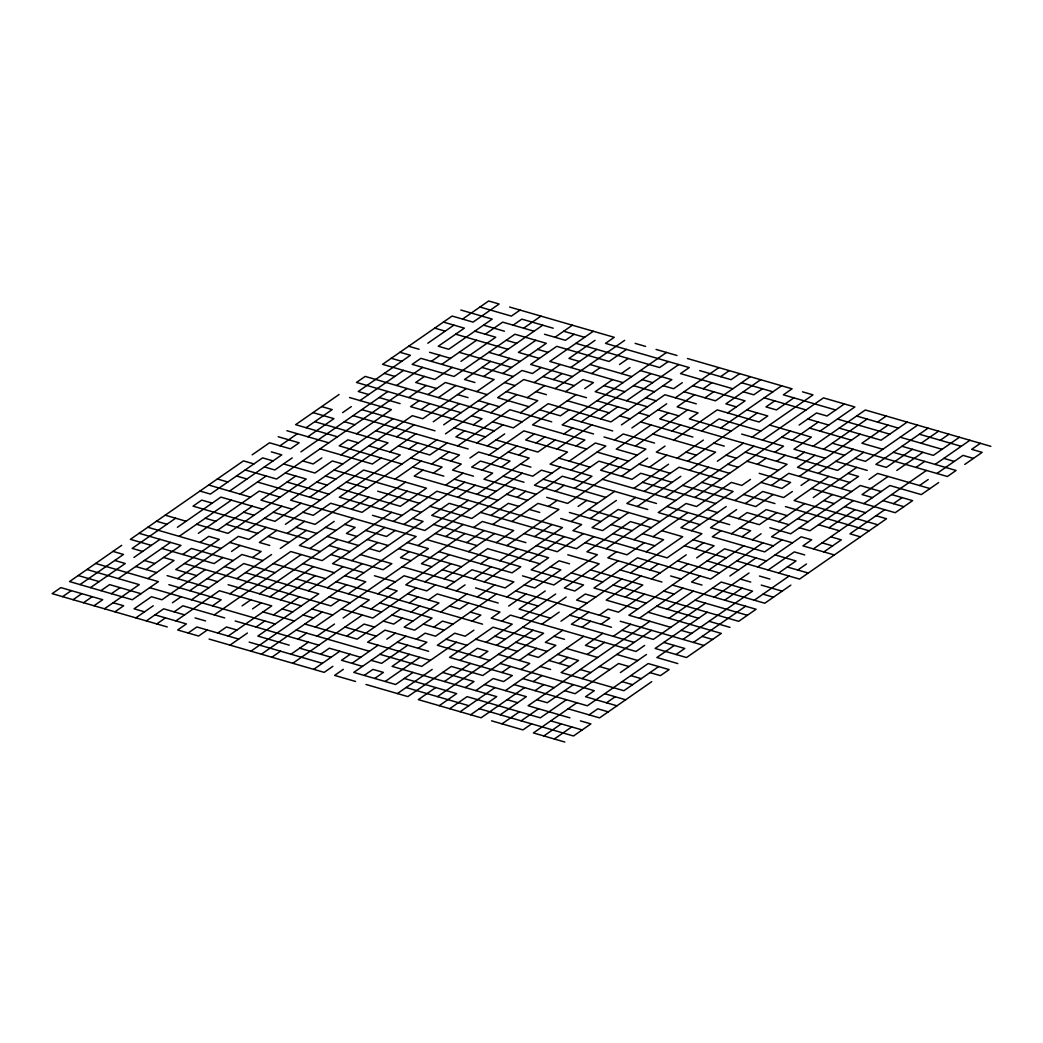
<?xml version="1.0" encoding="UTF-8"?>
<svg xmlns="http://www.w3.org/2000/svg" width="1043" height="1043" viewBox="0 0 1043 1043"><rect width="100%" height="100%" fill="white"/><g stroke="black" fill="none" stroke-linecap="round" stroke-linejoin="round"><path stroke-width="1.5" d="M121.705 545.359L69.542 581.564L132.318 599.738L158.393 581.642L95.63 563.468M252.145 454.852L269.524 442.78L290.449 448.842L299.145 442.806L278.22 436.743M339.092 394.502L295.612 424.684L337.463 436.795M62.606 596.661L71.302 590.638M79.998 584.601L123.478 554.433L113.022 551.395M175.654 518.215L132.174 548.396L142.63 551.421M279.993 445.804L297.385 433.745M306.081 427.708L332.169 409.599L321.7 406.574M427.813 343.225L453.901 325.116M462.597 319.093L488.672 300.984L499.141 304.008L473.053 322.118L452.127 316.055L382.572 364.333L434.879 379.469L452.271 367.41M73.075 599.699L81.771 593.663M90.467 587.626L125.251 563.494L114.782 560.456M133.934 557.457L160.022 539.348M177.414 527.289L220.894 497.107L262.745 509.219M229.59 491.07L281.753 454.865L271.297 451.841M307.841 436.769L333.929 418.66L313.004 412.611M342.625 412.624L351.322 406.601M360.018 400.564L403.498 370.395M83.531 602.724L92.227 596.687M100.923 590.651L109.619 584.615L141.014 593.702M118.315 578.591L170.491 542.373M179.187 536.35L231.35 500.145M240.046 494.108L266.134 475.999M292.223 457.903L274.831 469.963L264.374 466.938M300.919 451.867L387.866 391.516M396.562 385.493L422.65 367.384M431.346 361.347L440.042 355.311M94 605.748L102.696 599.712L60.846 587.6L52.15 593.636L167.232 626.947M111.392 593.689L120.088 587.652M146.163 569.543L180.947 545.411L139.097 533.299M198.339 533.338L259.212 491.097L280.137 497.159M407.031 388.517L276.591 479.024L245.209 469.95M424.41 376.445L415.714 382.481L436.639 388.531M441.802 364.372L476.586 340.24M485.282 334.203L502.674 322.131L534.055 331.218M520.066 310.071L511.37 316.107L479.976 307.02M104.456 608.773L139.24 584.641L86.934 569.504M147.937 578.604L174.025 560.508L163.555 557.47M182.721 554.472L191.417 548.435L233.254 560.547M200.113 542.399L208.796 536.363L219.265 539.4L175.785 569.569L196.71 575.619M217.492 530.326L252.276 506.194M295.756 476.025L260.972 500.158L292.353 509.245M321.844 457.916L313.148 463.952L302.679 460.928M356.615 433.784L391.399 409.651L349.548 397.539M408.791 397.579L426.183 385.506M460.967 361.373L495.738 337.228L474.826 331.179M513.13 325.168L521.826 319.132L553.22 328.219M114.926 611.811L123.622 605.774L113.152 602.75M340.996 454.917L393.172 418.712M419.26 400.603L410.564 406.64L494.252 430.863M427.943 394.567L445.335 382.507L487.185 394.619M523.599 328.193L540.991 316.12M177.558 578.63L238.417 536.389L248.886 539.414L266.278 527.354M247.113 530.352L281.897 506.22M421.02 409.664L429.716 403.628M438.412 397.605L455.804 385.532M490.588 361.399L464.5 379.496L474.956 382.52M499.271 355.363L542.751 325.181M135.851 617.86L153.23 605.8M205.406 569.582L161.926 599.764L151.47 596.726L134.078 608.799L144.547 611.824M222.798 557.523L214.102 563.559L161.795 548.409M231.494 551.486L240.19 545.45M301.049 503.208L274.974 521.317L264.505 518.28M309.745 497.172L388.009 442.871L314.777 421.672M396.705 436.834L414.097 424.762M466.26 388.557L422.793 418.725L412.324 415.701L290.593 500.184L416.131 536.519L355.272 578.761M483.652 376.484L509.74 358.388M535.828 340.279L518.436 352.351L539.361 358.414M146.307 620.898L163.699 608.825L184.624 614.875M172.395 602.789L181.091 596.752M189.787 590.716L241.95 554.511L262.875 560.573M276.734 530.379L259.342 542.451L269.811 545.476M285.43 524.342L363.681 470.028L426.457 488.202L400.369 506.298L337.606 488.137M381.073 457.968L372.377 464.005L320.071 448.855M389.769 451.932L415.857 433.823M433.249 421.763L459.337 403.654M476.729 391.581L494.121 379.522L420.877 358.323L412.181 364.359L454.031 376.471L514.903 334.229L546.284 343.316L502.804 373.485M554.98 337.28L572.372 325.207M156.776 623.923L165.459 617.886M174.155 611.85L182.851 605.814L224.701 617.925M191.547 599.777L243.723 563.572L275.104 572.659M252.419 557.536L261.115 551.512L229.721 542.425M287.203 533.403L304.582 521.331M408.934 448.92L417.63 442.884M443.705 424.788L521.969 370.474L532.425 373.511L541.121 367.475M574.132 334.268L565.449 340.305L544.524 334.255M175.928 620.911L219.408 590.742L271.715 605.879L228.234 636.047M236.787 578.669L271.571 554.537M280.267 548.501L306.355 530.405M436.782 439.885L315.051 524.368L273.201 512.256M445.478 433.849L488.958 403.68M593.298 331.27L549.817 361.439L623.049 382.638M212.472 605.84L221.168 599.803L168.862 584.667M229.864 593.767L290.736 551.525L322.118 560.612L339.51 548.54M334.203 521.357L299.432 545.489L320.344 551.551M351.595 509.284L368.987 497.224M395.075 479.115L421.163 461.019M447.238 442.91L429.859 454.983L398.465 445.896M464.63 430.837L455.934 436.874L497.785 448.985M473.326 424.814L482.022 418.778L471.566 415.74M490.718 412.741L516.806 394.632M534.199 382.572L560.287 364.463M595.058 340.331L568.983 358.427L579.439 361.465M188.157 633.01L196.853 626.973L238.704 639.085M214.245 614.901L301.192 554.563M309.888 548.527L353.368 518.358M405.531 482.14L362.064 512.322L330.67 503.234L313.278 515.307L302.822 512.269M422.923 470.08L414.227 476.116L497.928 500.34M431.619 464.044L449.011 451.971M457.708 445.935L509.884 409.73L551.721 421.841M527.263 397.67L544.655 385.597M553.351 379.561L562.047 373.524M570.743 367.488L596.831 349.392M207.309 629.998L198.613 636.034L177.688 629.972L186.384 623.936L155.003 614.862M242.093 605.866L250.789 599.829M259.485 593.793L337.736 539.479M381.216 509.31L407.305 491.214M433.393 473.105L442.089 467.068L410.694 457.981M450.772 461.032L459.468 454.996L375.78 430.772M476.86 442.936L502.948 424.827M520.34 412.767L537.732 400.695L506.35 391.607M555.124 388.622L624.679 340.344M217.778 633.023L226.474 626.986L236.93 630.024M252.549 608.89L261.245 602.854M269.941 596.818L313.421 566.649M348.206 542.516L391.673 512.335M469.937 458.033L478.633 451.997L510.014 461.084L501.318 467.121M487.329 445.961L504.721 433.888M565.58 391.646L582.972 379.587L593.441 382.612L584.745 388.648M591.668 373.55L600.364 367.514M626.452 349.418L609.06 361.478L556.753 346.341L530.665 364.437L572.516 376.549M280.411 599.842L315.195 575.71M384.75 527.432L332.574 563.637L363.968 572.724M393.446 521.396L436.926 491.227L562.464 527.562L484.213 581.877M445.622 485.191L463.001 473.131M489.089 455.022L523.873 430.889L586.648 449.051M576.049 394.684L532.569 424.853L584.875 439.99L576.179 446.026M619.516 364.502L628.212 358.479M230.008 645.122L247.4 633.049M256.083 627.012L264.779 620.976M273.475 614.94L299.563 596.844M308.259 590.807L343.043 566.675M351.739 560.639L377.827 542.529M395.206 530.47L386.523 536.493L365.598 530.444M403.902 524.433L464.774 482.192M482.166 470.119L516.95 445.987M534.329 433.914L525.646 439.95L567.483 452.062L550.091 464.135L591.942 476.247L574.55 488.307M569.113 409.782L560.417 415.818L539.492 409.756M612.593 379.6L595.201 391.673L647.507 406.809M621.289 373.577L629.985 367.54M327.411 587.796L362.195 563.663M457.851 497.289L475.23 485.217M518.71 455.048L527.406 449.011M536.102 442.975L544.798 436.939M666.529 352.456L562.19 424.879L593.571 433.953M250.933 651.171L346.576 584.797M468.307 500.314L424.827 530.483L372.52 515.346M477.003 494.278L529.179 458.073L508.254 452.023M555.254 439.977L537.862 452.036L496.025 439.924M563.95 433.94L572.646 427.904M581.342 421.867L650.91 373.59M668.302 361.53L659.606 367.553L575.905 343.33M261.389 654.196L322.261 611.954M339.64 599.894L330.957 605.931L184.481 563.533M348.336 593.858L365.728 581.785L344.803 575.736M409.208 551.617L400.512 557.653L410.968 560.678M417.904 545.58L522.243 473.17M557.027 449.038L591.811 424.892M600.507 418.856L617.886 406.796M626.582 400.76L678.758 364.555M271.845 657.233L280.541 651.197M297.933 639.124L306.629 633.088M315.325 627.052L428.36 548.605L407.435 542.556M445.752 536.545L463.144 524.473M515.32 488.267L471.84 518.436L429.99 506.324M291.01 654.222L308.402 642.149M317.098 636.126L334.49 624.053M343.173 618.017L369.261 599.908L296.029 578.722M377.957 593.884L404.045 575.775L498.202 603.023M464.917 533.534L421.437 563.702L431.893 566.74M473.613 527.497L482.296 521.461L513.691 530.548L496.299 542.621M490.992 515.438L508.384 503.365L518.853 506.39M517.08 497.328L525.776 491.292M560.56 467.16L534.472 485.256L597.248 503.43M569.256 461.123L595.344 443.014L605.8 446.052L571.016 470.184M621.419 424.918L664.899 394.749L696.281 403.837M682.291 382.677L673.595 388.713L663.139 385.688M292.77 663.283L362.338 615.005M371.034 608.982L397.122 590.873L386.653 587.848M449.285 554.667L405.818 584.836L426.73 590.899L435.426 584.862M466.677 542.595L484.069 530.535M492.765 524.499L562.32 476.221L656.477 503.469M614.496 440.016L623.192 433.979L654.574 443.066M631.889 427.943L666.673 403.81M675.369 397.774L718.836 367.605M320.631 654.248L329.327 648.211L360.709 657.299M346.719 636.139L364.098 624.079L374.567 627.104M416.274 587.861L372.794 618.043L341.413 608.956M424.97 581.838L451.058 563.728M468.45 551.656L494.525 533.56M511.917 521.487L538.005 503.391L558.931 509.44L506.755 545.645M555.398 491.318L564.094 485.282M572.79 479.245L598.878 461.149L630.259 470.224M651.041 424.944L616.27 449.077L637.182 455.139M668.433 412.872L659.737 418.908L837.594 470.38L863.682 452.284M694.521 394.762L677.129 406.835L698.054 412.898L689.358 418.921L731.208 431.046M703.217 388.739L711.913 382.703M720.609 376.666L729.305 370.63M313.695 669.345L339.783 651.236M400.655 608.995L357.175 639.163L304.869 624.027M409.351 602.958L418.047 596.935M444.122 578.826L487.602 548.657L539.909 563.794M548.475 506.416L557.171 500.379M618.03 458.138L600.638 470.21L632.032 479.298L640.715 473.261L672.109 482.348M635.422 446.065L687.598 409.86M704.977 397.8L713.673 391.764M739.761 373.655L731.065 379.691L699.684 370.604M332.86 666.334L324.164 672.37L209.082 639.059M350.252 654.261L341.556 660.297L362.469 666.36M402.415 618.056L393.719 624.092L383.263 621.067M411.111 612.032L419.808 605.996M428.504 599.96L437.2 593.923L499.975 612.098L491.279 618.121L512.204 624.183L486.116 642.279M445.896 587.887L471.984 569.791L513.821 581.903L505.138 587.926L442.362 569.765M480.68 563.755L489.376 557.718M671.966 430.994L680.662 424.957M750.23 376.692L715.446 400.825L684.065 391.738M343.316 669.358L334.62 675.395L355.546 681.457M352.012 663.335L378.101 645.226M386.797 639.19L395.493 633.153M456.352 590.912L465.048 584.888M473.744 578.852L491.136 566.779M499.832 560.743L517.224 548.67M534.616 536.61L552.008 524.538M578.083 506.442L586.779 500.405M621.563 476.26L647.651 458.164M665.043 446.091L656.347 452.127L729.578 473.326M673.739 440.055L717.206 409.886L759.056 421.998L767.752 415.961L746.827 409.912M760.686 379.717L725.902 403.85L736.371 406.874M405.949 636.191L353.786 672.396L395.623 684.508L413.015 672.435M440.733 612.045L466.821 593.949M571.16 521.539L614.64 491.357M649.411 467.225L666.803 455.152M701.587 431.02L718.979 418.947L760.829 431.059M727.675 412.911L745.067 400.851L692.748 385.701M762.459 388.778L753.763 394.815L743.294 391.79M364.242 675.421L372.938 669.384L383.394 672.409L374.698 678.445M407.722 645.252L381.634 663.348L371.165 660.323M416.418 639.216L425.114 633.179L435.57 636.204L496.442 593.962M433.81 627.143L442.493 621.106L452.962 624.144M468.581 603.01L459.885 609.047L449.429 606.009M477.277 596.974L494.669 584.901M529.453 560.769L564.237 536.624M590.312 518.527L616.4 500.418M633.792 488.359L668.576 464.213M677.272 458.177L703.36 440.081M720.739 428.008L781.611 385.767M409.482 654.313L392.09 666.373L496.716 696.659L470.628 714.768M418.178 648.277L426.874 642.24L385.023 630.128L367.631 642.201L430.407 660.362M583.389 533.625L557.301 551.721L536.376 545.672M635.565 497.42L626.869 503.456L647.794 509.505M644.261 491.383L679.032 467.251L720.882 479.363M687.728 461.215L757.296 412.937M774.688 400.864L765.992 406.9L776.448 409.925L793.84 397.865M385.167 681.47L419.951 657.338M472.114 621.133L480.81 615.096L470.354 612.072M506.898 597L559.074 560.795L569.53 563.82M593.845 536.65L576.466 548.722L524.147 533.586M628.629 512.517L602.541 530.613L592.085 527.589L618.173 509.492L660.01 521.604M637.325 506.481L680.805 476.312M689.501 470.276L715.589 452.167L652.814 434.005M456.495 642.266L421.711 666.399L379.861 654.287M473.887 630.194L465.191 636.23L454.722 633.205L437.343 645.265L489.649 660.415M508.671 606.061L526.05 593.989M665.173 497.433L708.653 467.264M717.349 461.228L743.437 443.132M752.133 437.095L812.992 394.854L802.536 391.829M397.396 693.569L432.18 669.423M501.735 621.159L510.431 615.122L635.969 651.458L644.665 645.421M545.215 590.977L519.127 609.086L550.508 618.173M606.074 548.748L649.554 518.567M753.893 446.156L658.25 512.53L700.101 524.642M762.589 440.12L823.462 397.878L854.843 406.966L820.059 431.111M460.028 660.388L477.42 648.316L487.876 651.354L479.18 657.377M520.9 618.147L555.671 594.015M616.543 551.773L607.847 557.809L660.154 572.946M633.935 539.7L686.098 503.495L696.568 506.52L731.352 482.387L741.808 485.412L750.504 479.376M694.794 497.459L790.451 431.085M799.134 425.049L816.526 412.976L826.995 416.014L844.387 403.941M435.713 687.559L418.321 699.618L481.084 717.793L524.564 687.624M444.409 681.522L470.484 663.413M496.572 645.317L566.14 597.039M592.228 578.93L618.303 560.834M644.391 542.725L626.999 554.798L585.149 542.686M653.087 536.702L687.872 512.556M757.427 464.278L766.123 458.255M774.819 452.219L783.515 446.182L741.664 434.071M792.211 440.146L818.299 422.037M437.473 696.62L533.116 630.233M541.812 624.209L559.204 612.137M646.165 551.786L663.557 539.726L642.631 533.664M776.592 461.28L785.288 455.243M439.246 705.681L456.638 693.608L404.319 678.471M465.321 687.572L474.017 681.535L442.636 672.461M560.978 621.198L621.837 578.956M630.533 572.92L682.709 536.715L661.784 530.665M691.405 530.678L726.189 506.546M734.885 500.51L787.048 464.304L745.197 452.193M795.744 458.268L804.44 452.232M813.136 446.208L865.312 409.99L990.85 446.339M449.702 708.705L467.095 696.633L540.326 717.832L566.414 699.736M475.791 690.609L493.183 678.537L503.639 681.561L512.335 675.525L449.559 657.364L493.039 627.182L534.89 639.307M501.879 672.5L510.575 666.464M519.271 660.428L536.65 648.368M562.738 630.259L545.346 642.332L555.815 645.356L538.423 657.429L527.967 654.391M588.826 612.163L571.434 624.222L634.209 642.397M641.002 575.958L606.218 600.09L637.599 609.177M649.698 569.921L658.394 563.885M736.645 509.571L710.557 527.68L773.332 545.841M745.341 503.534L762.733 491.475L783.658 497.524L792.354 491.488M771.429 485.438L788.821 473.366L851.583 491.54M814.896 455.269L797.517 467.329L849.823 482.479M823.592 449.233L867.072 419.064M460.172 711.73L494.943 687.598M521.031 669.489L529.727 663.465L498.345 654.378M581.903 627.26L590.599 621.224M599.295 615.187L607.991 609.151L618.447 612.176L644.535 594.08M625.37 597.078L642.762 585.019L590.455 569.869M651.458 578.982L686.242 554.837M694.938 548.814L703.634 542.777M721.026 530.704L712.33 536.741L764.636 551.877L782.028 539.805M738.418 518.632L747.101 512.595L788.951 524.72M773.189 494.499L755.797 506.572L682.565 485.373M799.277 476.39L860.149 434.149M877.541 422.089L886.224 416.053M505.412 690.622L583.663 636.321M601.055 624.249L609.751 618.212L515.594 590.964M679.319 569.934L688.002 563.911M696.698 557.875L714.09 545.802L693.165 539.739M731.482 533.729L766.266 509.597L787.191 515.646M801.05 485.464L809.746 479.428M818.442 473.392L853.213 449.246M887.997 425.114L861.909 443.223L882.834 449.272M533.26 681.587L541.956 675.551M559.348 663.478L568.044 657.442M602.828 633.31L585.436 645.382L595.892 648.407M741.951 536.767L750.647 530.731L740.178 527.693M776.722 512.621L759.33 524.694L727.949 515.607M828.898 476.416L794.114 500.549L877.815 524.785M907.149 422.102L881.074 440.211L839.224 428.099M500.249 714.781L526.337 696.685L484.487 684.573M535.033 690.649L543.729 684.612M587.196 654.443L604.588 642.371M613.284 636.334L630.676 624.275M639.372 618.238L682.852 588.069M700.231 575.997L691.535 582.033L702.004 585.058M708.927 569.96L743.711 545.828M752.407 539.792L761.103 533.755M778.495 521.683L804.583 503.586M813.279 497.55L856.746 467.381M917.618 425.14L865.442 461.345L854.986 458.32M502.009 723.842L519.401 711.782M649.828 621.263L528.097 705.746L569.947 717.858M667.22 609.19L693.308 591.094M762.863 542.816L710.7 579.021L637.469 557.822L593.989 588.004L646.295 603.141M832.431 494.538L771.559 536.78L792.484 542.842M841.127 488.502L858.519 476.442L848.05 473.418M928.074 428.165L875.911 464.37L886.367 467.394L912.456 449.298M521.174 720.843L538.566 708.771M573.337 684.638L547.262 702.734L536.793 699.71M582.033 678.602L651.601 630.324M668.993 618.251L721.156 582.046L752.551 591.133L682.982 639.411M729.852 576.023L755.94 557.914M868.975 479.467L877.671 473.431L929.978 488.567M921.152 443.262L938.544 431.189M531.63 723.868L522.934 729.904L491.553 720.817M705.537 603.18L653.361 639.385L621.98 630.298M714.233 597.144L749.017 573.011M757.713 566.975L801.18 536.806L811.65 539.831L802.954 545.867L834.335 554.954M853.357 500.601L809.876 530.77L799.42 527.745M888.141 476.455L862.053 494.565L872.509 497.589M896.837 470.432L922.912 452.323M940.304 440.25L949 434.227M576.87 702.76L533.403 732.929L564.784 742.016M620.35 672.592L646.438 654.482M707.297 612.241L655.134 648.446L686.516 657.533L721.3 633.401L648.068 612.202M724.689 600.181L742.081 588.109M768.17 570L794.258 551.903L804.714 554.928M829.042 527.758L855.117 509.662M863.813 503.626L889.901 485.53L921.295 494.604L938.674 482.544M915.989 467.42L924.685 461.384M959.469 437.252L933.381 455.348L901.986 446.274M543.859 735.954L561.251 723.894M674.286 645.448L656.894 657.507L677.82 663.57M778.626 573.037L796.018 560.965L775.092 554.902M813.41 548.892L926.445 470.445M935.141 464.409L969.925 440.276M554.328 738.992L571.72 726.919M589.099 714.846L597.795 708.81L608.265 711.847M606.491 702.786L615.187 696.75M658.668 666.581L623.883 690.714L561.108 672.539L578.5 660.48L557.575 654.417M676.06 654.509L684.756 648.472L663.83 642.423M693.452 642.436L745.615 606.231M754.311 600.194L789.095 576.062M797.791 570.026L806.487 563.989M823.879 551.93L841.271 539.857L830.802 536.832M884.738 509.688L849.954 533.82L860.423 536.845M893.434 503.652L902.13 497.615M919.522 485.543L928.218 479.506M936.914 473.483L963.002 455.374L973.458 458.399M980.394 443.301L971.698 449.337L982.154 452.362L964.762 464.435M651.732 681.679L599.569 717.884L568.174 708.797M790.855 585.123L764.78 603.232L712.46 588.083M509.597 307.046L614.223 337.319L605.527 343.356L689.214 367.579L680.531 373.616L732.838 388.752M635.148 343.382L645.604 346.406M656.073 349.431L676.985 355.494M687.454 358.518L792.067 388.804L783.384 394.828L835.691 409.977M563.676 331.244L584.601 337.293M741.534 382.716L772.915 391.803M856.616 416.027L898.453 428.138M919.378 434.201L961.229 446.313M460.823 310.019L492.205 319.106L448.738 349.275L438.269 346.25L464.357 328.154L443.431 322.091M764.219 397.839L806.07 409.951M837.451 419.038L889.77 434.175M900.226 437.2L942.077 449.311M483.509 325.142L504.434 331.205M640.441 370.565L671.835 379.652L610.963 421.894L548.188 403.719L513.417 427.865L492.492 421.802M807.83 419.012L828.755 425.075M943.837 458.385L954.306 461.41M506.207 340.266L516.663 343.29M537.588 349.34L548.057 352.378M589.895 364.489L631.745 376.601M642.214 379.626L652.67 382.651M809.603 428.073L851.453 440.185M893.303 452.297L956.066 470.471L947.37 476.508L832.288 443.197M434.735 328.128L445.205 331.152M455.661 334.19L507.967 349.327M633.518 385.662L654.443 391.712M769.525 425.022L811.363 437.134L793.984 449.207L825.365 458.294M488.815 352.325L520.196 361.413M603.897 385.636L624.822 391.699M645.747 397.748L656.203 400.786M781.755 437.121L844.517 455.283M459.194 352.312L511.5 367.449M542.895 376.536L574.276 385.623M657.977 409.847L678.902 415.896M835.821 461.319L867.215 470.406M408.647 346.237L419.117 349.262M429.573 352.286L450.498 358.349M481.892 367.423L513.273 376.51M586.505 397.709L523.729 379.535L497.654 397.644L529.036 406.731M596.974 400.734L628.355 409.821M638.811 412.845L649.281 415.883M399.951 352.26L410.421 355.298L358.244 391.503L368.714 394.528M504.577 382.546L515.033 385.571M535.959 391.633L546.428 394.658M567.353 400.721L609.19 412.832M619.659 415.857L630.115 418.882M640.585 421.907L692.891 437.056M713.816 443.106L724.272 446.13M881.205 491.553L860.279 485.503L790.724 533.781L769.799 527.719M891.674 494.591L912.599 500.64L895.207 512.713L811.506 488.489M391.268 358.297L401.724 361.321M726.045 455.204L736.501 458.229M746.971 461.254L778.352 470.341M882.978 500.627L903.903 506.676M570.886 418.843L612.736 430.955M685.968 452.154L696.424 455.178M727.805 464.265L738.275 467.29M759.2 473.339L790.581 482.427L781.885 488.463L760.96 482.414M384.332 373.394L394.802 376.419M457.564 394.593L468.033 397.618M478.489 400.655L499.414 406.705M604.04 436.991L645.878 449.103L567.627 503.404L546.701 497.355M823.735 500.575L834.204 503.6M844.661 506.637L865.586 512.687M876.042 515.711L886.511 518.749L799.551 579.087L736.788 560.925M522.1 421.828L365.18 376.406L356.484 382.442L461.097 412.715M597.104 452.088L628.499 461.162M638.955 464.2L670.336 473.274M701.73 482.361L733.112 491.449L680.936 527.654L701.861 533.716L667.09 557.849L572.92 530.6L581.616 524.564L560.704 518.501M743.568 494.473L774.962 503.56M785.418 506.585L869.119 530.809M379.17 397.552L400.095 403.615M797.647 518.684L808.116 521.709M818.572 524.733L839.498 530.796M454.174 427.813L485.556 436.9M558.787 458.099L590.182 467.186M642.488 482.322L715.72 503.521M361.778 409.625L435.009 430.824M602.411 479.272L675.642 500.471M707.024 509.558L717.493 512.582M822.106 542.855L832.575 545.893M353.082 415.662L468.164 448.972M520.483 464.109L530.939 467.134M551.864 473.196L541.408 470.158L532.712 476.195L480.393 461.058L471.697 467.095L492.622 473.144L483.926 479.18L536.245 494.33M666.946 506.507L729.722 524.668M344.386 421.698L354.855 424.723M543.168 479.232L605.944 497.394M440.315 458.007L461.241 464.07L452.545 470.093L473.47 476.156M503.091 476.182L524.016 482.231M358.388 442.845L347.919 439.82L339.236 445.856L401.998 464.018M368.844 445.869L400.238 454.957L339.366 497.198L402.142 515.372M588.552 509.466L619.933 518.554M651.327 527.628L630.402 521.578L586.922 551.747L597.378 554.772L553.911 584.954L522.517 575.866M766.409 560.938L724.559 548.827L628.903 615.214L670.753 627.325M787.322 567.001L808.247 573.05M286.916 430.707L328.767 442.819M412.467 467.042L443.849 476.129M454.318 479.167L496.155 491.279M506.624 494.304L527.549 500.353M569.387 512.465L600.781 521.552M611.237 524.577L632.162 530.639M684.469 545.776L726.319 557.888M529.309 509.414L539.779 512.452M613.01 533.651L654.861 545.763M707.167 560.899L738.548 569.986M759.473 576.036L769.943 579.061M342.769 463.979L332.3 460.954L314.908 473.014L283.527 463.939M677.546 560.873L719.396 572.985M740.321 579.048L750.777 582.072M761.247 585.097L782.172 591.159M334.073 470.015L438.686 500.288M470.08 509.375L449.155 503.326L431.763 515.385L525.92 542.647M480.536 512.4L574.693 539.661M763.007 594.158L773.476 597.196M273.057 460.902L262.601 457.877L210.425 494.082L199.969 491.057M325.377 476.051L335.833 479.076M346.302 482.101L367.227 488.163M377.683 491.188L419.534 503.3M670.623 575.971L681.079 578.995M253.905 463.913L243.449 460.889L130.401 539.335L151.326 545.385M285.287 473L306.212 479.05L227.961 533.364L196.579 524.277M316.681 482.075L327.137 485.112M410.838 509.336L421.294 512.361M567.77 554.759L599.151 563.833L564.367 587.978L574.836 591.003L583.532 584.967L531.213 569.83L548.605 557.757L433.523 524.446M620.077 569.895L661.927 582.007M672.383 585.032L756.084 609.255L738.692 621.328L613.141 584.993M287.06 482.062L328.91 494.173M412.598 518.397L423.067 521.422L379.587 551.591L369.131 548.566M663.687 591.068L674.156 594.093M695.081 600.155L747.388 615.292M236.513 475.986L246.982 479.011M257.438 482.035L320.214 500.21M435.296 533.508L477.146 545.632M550.378 566.818L560.834 569.856L534.746 587.952L524.29 584.927M571.303 572.881L602.685 581.968M217.361 478.985L227.817 482.009M426.6 539.544L520.757 566.805L512.061 572.842L438.829 551.643M656.764 606.166L698.614 618.277M709.071 621.302L729.996 627.365M208.665 485.021L250.516 497.133M344.672 524.381L355.128 527.419L346.432 533.442L356.902 536.48M595.762 597.065L585.292 594.028L576.596 600.064L587.066 603.089M325.507 527.393L335.976 530.418M367.358 539.505L388.283 545.567M398.739 548.592L461.514 566.753M681.222 630.35L691.678 633.375M702.148 636.399L712.604 639.437M212.198 503.143L201.729 500.119L193.046 506.155L308.115 539.466M243.58 512.23L254.049 515.255M295.899 527.367L316.811 533.429M327.28 536.454L358.662 545.541M620.207 621.237L703.908 645.461M329.04 545.515L349.966 551.578M360.435 554.602L391.816 563.689L383.12 569.726L330.814 554.576M402.285 566.714L454.592 581.851M475.517 587.913L538.279 606.074M569.674 615.161L611.524 627.273M205.262 518.241L215.732 521.265M226.188 524.303L257.582 533.377M268.038 536.415L288.963 542.464M165.185 515.19L186.11 521.252M374.424 575.749L395.349 581.811M156.489 521.226L166.958 524.251M302.965 563.624L334.347 572.698M407.578 593.897L438.96 602.984L404.189 627.117L414.645 630.155L432.037 618.082L379.73 602.945M522.66 627.208L543.586 633.27L482.713 675.512L451.332 666.425L407.852 696.594L366.015 684.482M554.042 636.295L564.511 639.32M616.817 654.469L637.742 660.519M147.793 527.263L221.025 548.462M273.344 563.598L325.651 578.735M336.107 581.772L482.583 624.157M566.271 648.381L597.665 657.468M629.046 666.555L618.59 663.531L575.11 693.699L564.641 690.675M649.972 672.605L660.428 675.642L669.124 669.606L648.198 663.544L587.339 705.785L514.108 684.586M494.812 636.256L505.268 639.281M515.737 642.305L547.119 651.393M599.425 666.529L609.894 669.554M630.819 675.616L641.276 678.641M224.558 566.584L235.027 569.608M245.483 572.633L318.728 593.832L257.856 636.074L289.237 645.161M329.184 596.87L350.109 602.919M360.565 605.944L381.49 612.006M391.959 615.031L412.885 621.093M423.341 624.118L444.266 630.168M475.647 639.255L517.497 651.367M548.879 660.454L569.804 666.516M580.273 669.541L590.729 672.566M622.123 681.653L632.579 684.677M446.026 639.242L466.951 645.291M540.196 666.49L550.652 669.515M144.403 560.482L154.859 563.507M207.179 578.656L217.635 581.681M228.104 584.706L301.336 605.905M311.792 608.929L332.717 614.992M500.105 663.439L594.262 690.688L585.566 696.724L616.961 705.811M604.731 693.725L625.657 699.775M135.707 566.518L156.633 572.568M167.089 575.606L208.939 587.717M282.171 608.916L292.64 611.941M303.096 614.966L313.565 617.991M344.946 627.078L376.327 636.165M397.253 642.214L428.647 651.301M522.804 678.563L554.185 687.637M263.019 611.915L294.4 621.002M149.697 587.665L275.248 624.001M296.173 630.063L369.405 651.262M78.238 575.54L99.163 581.59M235.17 620.963L318.858 645.187M507.172 699.684L517.641 702.721M580.403 720.882L590.873 723.907L573.481 735.98L479.324 708.732M195.08 617.912L205.549 620.937M299.706 648.185L331.087 657.273M550.795 720.869L582.177 729.944M249.16 642.11L322.391 663.309M406.092 687.533L468.868 705.707"/></g></svg>
